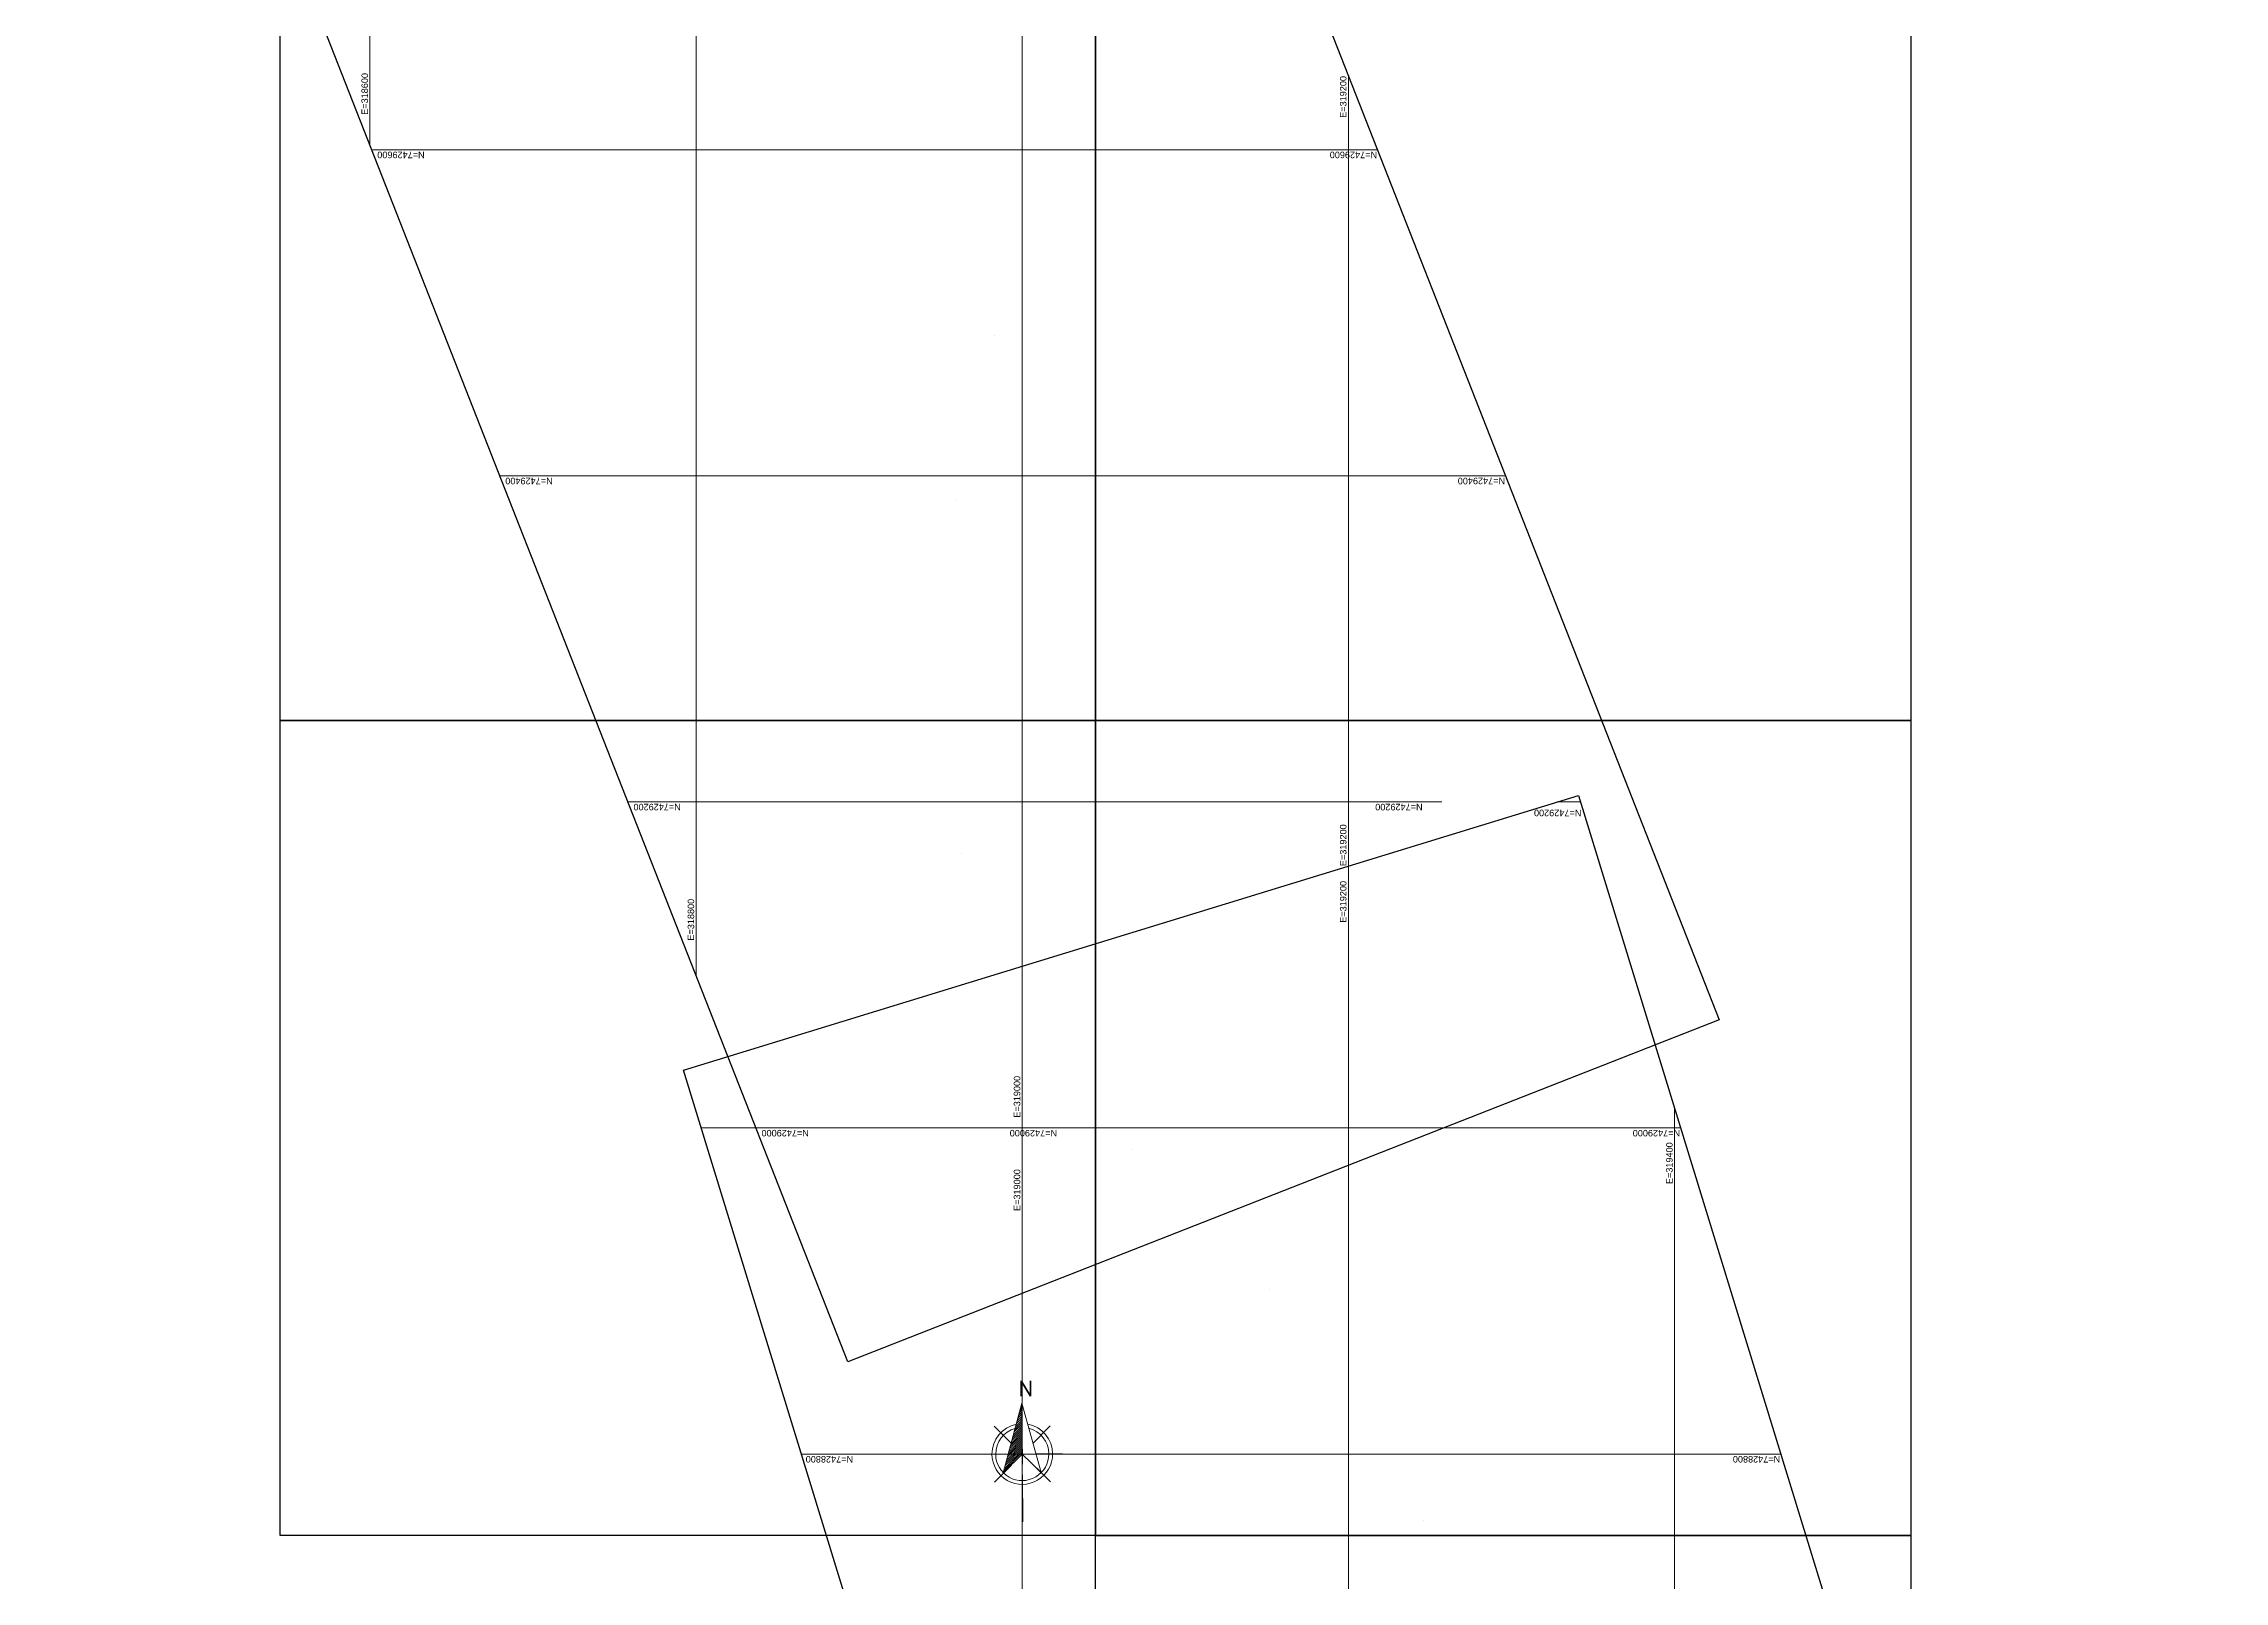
# Model space of a CAD drawing. Header units: metres. Extents: x 307545 to 341809, y 7387092 to 7434457.
# Drawn here: x 318400 to 319737, y 7428722 to 7429665 of the extents above; entities that cross this region are included whole.
import ezdxf
from ezdxf.enums import TextEntityAlignment as Align

# ---------------------------------------------------------------- set-up
doc = ezdxf.new("R2010")
doc.units = ezdxf.units.M
doc.header["$LTSCALE"] = 10
for name, color, linetype, lineweight in [('2 - TIC', 40, 'TIC_LINE', 30), ('A-NORTE', 2, 'Continuous', 9), ('F-VT-MALHA', 8, 'Continuous', 0)]:
    doc.layers.add(name, color=color, linetype=linetype, lineweight=lineweight)
doc.layers.add('A-IMAGENS', color=255, linetype='Continuous')
doc.layers.add('F-SC-MALHA-TXT', color=8, linetype='Continuous')
doc.layers.add('A-VIEWPORTS', color=2, linetype='Continuous', plot=False)
doc.styles.add('Arial', font='arial.ttf')
doc.styles.add('R200', font='simplex.shx', dxfattribs={"height": 5})
doc.styles.get("Standard").update_dxf_attribs({"font": 'arial.ttf'})
doc.linetypes.add('TIC_LINE', pattern='A,3.5,-0.25,["TIC",Standard,S=0.175,R=0,X=-0.05,Y=-0.1],-0.5', length=4.25)
doc.dimstyles.new('ISO-25', dxfattribs={"dimtxt": 2.5, "dimasz": 2.5, "dimexe": 1.25, "dimexo": 0.625, "dimtad": 1, "dimtxsty": 'Standard', "dimcen": 2.5, "dimadec": 0, "dimazin": 0, "dimtfac": 1, "dimtmove": 0, "dimatfit": 3, "dimfxl": 1, "dimarcsym": 0})
picture_1 = doc.add_image_def('image42.jpg', size_in_pixel=(5000, 5000))
picture_2 = doc.add_image_def('image43.jpg', size_in_pixel=(5000, 5000))
picture_3 = doc.add_image_def('image44.jpg', size_in_pixel=(5000, 5000))
picture_4 = doc.add_image_def('image45.jpg', size_in_pixel=(5000, 5000))
picture_5 = doc.add_image_def('image49.jpg', size_in_pixel=(5000, 5000))

# ---------------------------------------------------------------- blocks, each defined once
blk = doc.blocks.new('*U69')
at = {"layer": 'A-VIEWPORTS', "color": 2, "linetype": 'Continuous', "lineweight": -3}
blk.add_lwpolyline([(319188.4, 7427745.4), (318792.3, 7429035.5), (319341, 7429204), (319737.2, 7427913.9)], close=True, dxfattribs=at)
blk = doc.blocks.new('*U70')
at = {"layer": 'A-VIEWPORTS', "color": 2, "linetype": 'Continuous', "lineweight": -3}
blk.add_lwpolyline([(318893.1, 7428856.6), (318399.9, 7430112.7), (318934.2, 7430322.5), (319427.4, 7429066.3)], close=True, dxfattribs=at)
blk = doc.blocks.new('*X81')
at = {"color": 0}
for p, q in [((145.96, -414.6), (147.62, -412.94)), ((146.16, -413.87), (147.62, -412.41)), ((146.36, -413.14), (147.62, -411.88)), ((146.55, -412.41), (147.62, -411.35)), ((146.75, -411.68), (147.62, -410.82)), ((146.95, -410.95), (147.62, -410.29)), ((147.15, -410.22), (147.62, -409.76)), ((147.35, -409.49), (147.62, -409.23)), ((147.55, -408.76), (147.62, -408.7)), ((143.76, -422.63), (147.62, -418.77)), ((143.96, -421.9), (147.62, -418.24)), ((144.16, -421.17), (147.62, -417.71)), ((144.36, -420.44), (147.62, -417.18)), ((144.56, -419.71), (147.62, -416.65)), ((144.76, -418.98), (147.62, -416.12)), ((144.96, -418.25), (147.62, -415.59)), ((145.16, -417.52), (147.62, -415.06)), ((145.36, -416.79), (147.62, -414.53)), ((145.56, -416.06), (147.62, -414)), ((145.76, -415.33), (147.62, -413.47)), ((142.76, -426.28), (147.62, -421.42)), ((142.96, -425.55), (147.62, -420.89)), ((143.16, -424.82), (147.62, -420.36)), ((143.36, -424.09), (147.62, -419.83)), ((143.56, -423.36), (147.62, -419.3))]:
    blk.add_line(p, q, dxfattribs=at)
blk = doc.blocks.new('NORTE')
at = {"layer": 'A-NORTE'}
for p, q in [((0, 72.7), (0, 35.2)), ((-6.7, 48.2), (-17.2, 58.7)), ((6.7, 48.2), (17.2, 58.7)), ((-8.5, 41.5), (-24.7, 41.5)), ((8.5, 41.5), (24.7, 41.5)), ((-6.7, 34.8), (-17.2, 24.4)), ((0, 28.7), (0, 0)), ((6.7, 34.8), (17.2, 24.4))]:
    blk.add_line(p, q, dxfattribs=at)
blk.add_lwpolyline([(-11.7, 30), (0, 72.7), (11.6, 30.1), (0, 41.5), (-11.7, 30)], dxfattribs=at)
for points in [[(-18.6, 41.5, 1), (18.6, 41.5, 0.359415), (3.5, 59.8, 1)], [(-3.5, 59.8, 0.359415), (-18.6, 41.5, 1)]]:
    blk.add_lwpolyline(points, format="xyb", dxfattribs=at)
for start, end in [(105.027, 180), (0, 74.973), (180, 0)]:
    blk.add_arc((0, 41.5), 16.3, start, end, dxfattribs=at)
at = {"layer": 'A-NORTE', "xscale": 2.329019315242768, "yscale": 2.329019315242768, "zscale": 2.329019315242768}
blk.add_blockref('*X81', (-343.8, 1024.1), dxfattribs=at)
at = {"layer": 'A-NORTE', "style": 'R200'}
blk.add_attdef('N', (-2, 77), '', height=9.44, dxfattribs=at)

msp = doc.modelspace()

# ---------------------------------------------------------------- linework, layer by layer
at = {"layer": 'F-VT-MALHA'}
for p, q in [((318800, 7430269.8), (318800, 7429093.7)), ((319000, 7429006), (319000, 7430154.9)), ((318600, 7430048.9), (318600, 7429603.1)), ((319200, 7429156.8), (319200, 7429645.5)), ((318601.2, 7429600), (319217.9, 7429600)), ((318679.7, 7429400), (319296.4, 7429400)), ((318758.3, 7429200), (319257.3, 7429200)), ((319328.1, 7429200), (319342.2, 7429200)), ((319200, 7429156.8), (319200, 7427749)), ((319000, 7429006), (319000, 7428359.1)), ((319400, 7427810.4), (319400, 7429011.9)), ((318803.2, 7429000), (319403.7, 7429000)), ((318864.6, 7428800), (319465.1, 7428800))]:
    msp.add_line(p, q, dxfattribs=at)

# ---------------------------------------------------------------- block references
at = {"layer": 'A-NORTE', "rotation": 0.3942012420536032}
msp.add_blockref('NORTE', (319000.3, 7428758.5), dxfattribs=at).add_auto_attribs({'N': 'N'})
at = {"layer": 'A-VIEWPORTS', "color": 2, "linetype": 'Continuous', "lineweight": -3}
for name in ['*U70', '*U69']:
    msp.add_blockref(name, (0, 0), dxfattribs=at)

# ---------------------------------------------------------------- texts
at = {"layer": 'F-SC-MALHA-TXT', "style": 'Arial'}
for s, rotation, p in [('E=318600', 90, (318600, 7429621.4)), ('N=7429600', 180, (319217.6, 7429600)), ('N=7429400', 180, (319296.1, 7429400)), ('N=7429200', 180, (319245.5, 7429200)), ('E=319200', 90, (319200, 7429160.6)), ('E=318800', 90, (318800, 7429114.9)), ('E=319000', 90, (319000, 7429006.3)), ('N=7429000', 180, (319403.4, 7429000)), ('N=7428800', 180, (319464.8, 7428800))]:
    msp.add_text(s, height=4, rotation=rotation, dxfattribs=at).set_placement(p, align=Align.BOTTOM_LEFT)
for s, rotation, p in [('E=319200', 90, (319200, 7429645.2)), ('N=7429600', 180, (318604.5, 7429600)), ('N=7429400', 180, (318683, 7429400)), ('N=7429200', 180, (318761.6, 7429200)), ('N=7429200', 180, (319313.8, 7429196.4)), ('E=319200', 90, (319200, 7429151.5)), ('N=7429000', 180, (318840.1, 7429000)), ('N=7429000', 180, (318992.3, 7429000)), ('E=319400', 90, (319400, 7428991.2)), ('E=319000', 90, (319000, 7428974.7)), ('N=7428800', 180, (318867.2, 7428800))]:
    msp.add_text(s, height=4, rotation=rotation, dxfattribs=at).set_placement(p, align=Align.BOTTOM_RIGHT)

# ---------------------------------------------------------------- pictures from other files: only their frames are drawn
at = {"layer": 'A-IMAGENS', "transparency": 33554687}
image = msp.add_image(picture_3, insert=(318544.9, 7429250), size_in_units=(500, 500), dxfattribs=dict(at, brightness=90))
image.dxf.flags = 6
image = msp.add_image(picture_5, insert=(319044.9, 7429250), size_in_units=(500, 500), dxfattribs=dict(at, brightness=90))
image.dxf.flags = 6
image = msp.add_image(picture_2, insert=(318544.9, 7428750), size_in_units=(500, 500), dxfattribs=dict(at, brightness=90))
image.dxf.flags = 6
image = msp.add_image(picture_1, insert=(319044.9, 7428750), size_in_units=(500, 500), dxfattribs=dict(at, brightness=90))
image.dxf.flags = 6
image = msp.add_image(picture_4, insert=(319044.9, 7428250), size_in_units=(500, 500), dxfattribs=dict(at, brightness=90))
image.dxf.flags = 6

# ---------------------------------------------------------------- leaders
at = {"layer": '2 - TIC', "color": 40, "linetype": 'TIC_LINE', "lineweight": 30}
for points in [[(318983.2, 7429485.9), (318983.2, 7429485.9)], [(318958.9, 7429385.2), (318958.9, 7429385.2)], [(318962.5, 7429168.4), (318962.5, 7429168.4)], [(319067.9, 7428986.8), (319067.9, 7428986.8)], [(319109.1, 7428944.5), (319109.1, 7428944.5)], [(319151.4, 7428901.2), (319151.4, 7428901.2)], [(319245.9, 7428759.1), (319245.9, 7428759)]]:
    msp.add_leader(points, dimstyle='ISO-25', override={"dimscale": 1, "dimasz": 0.01}, dxfattribs=at)

doc.saveas('drawing.dxf')
